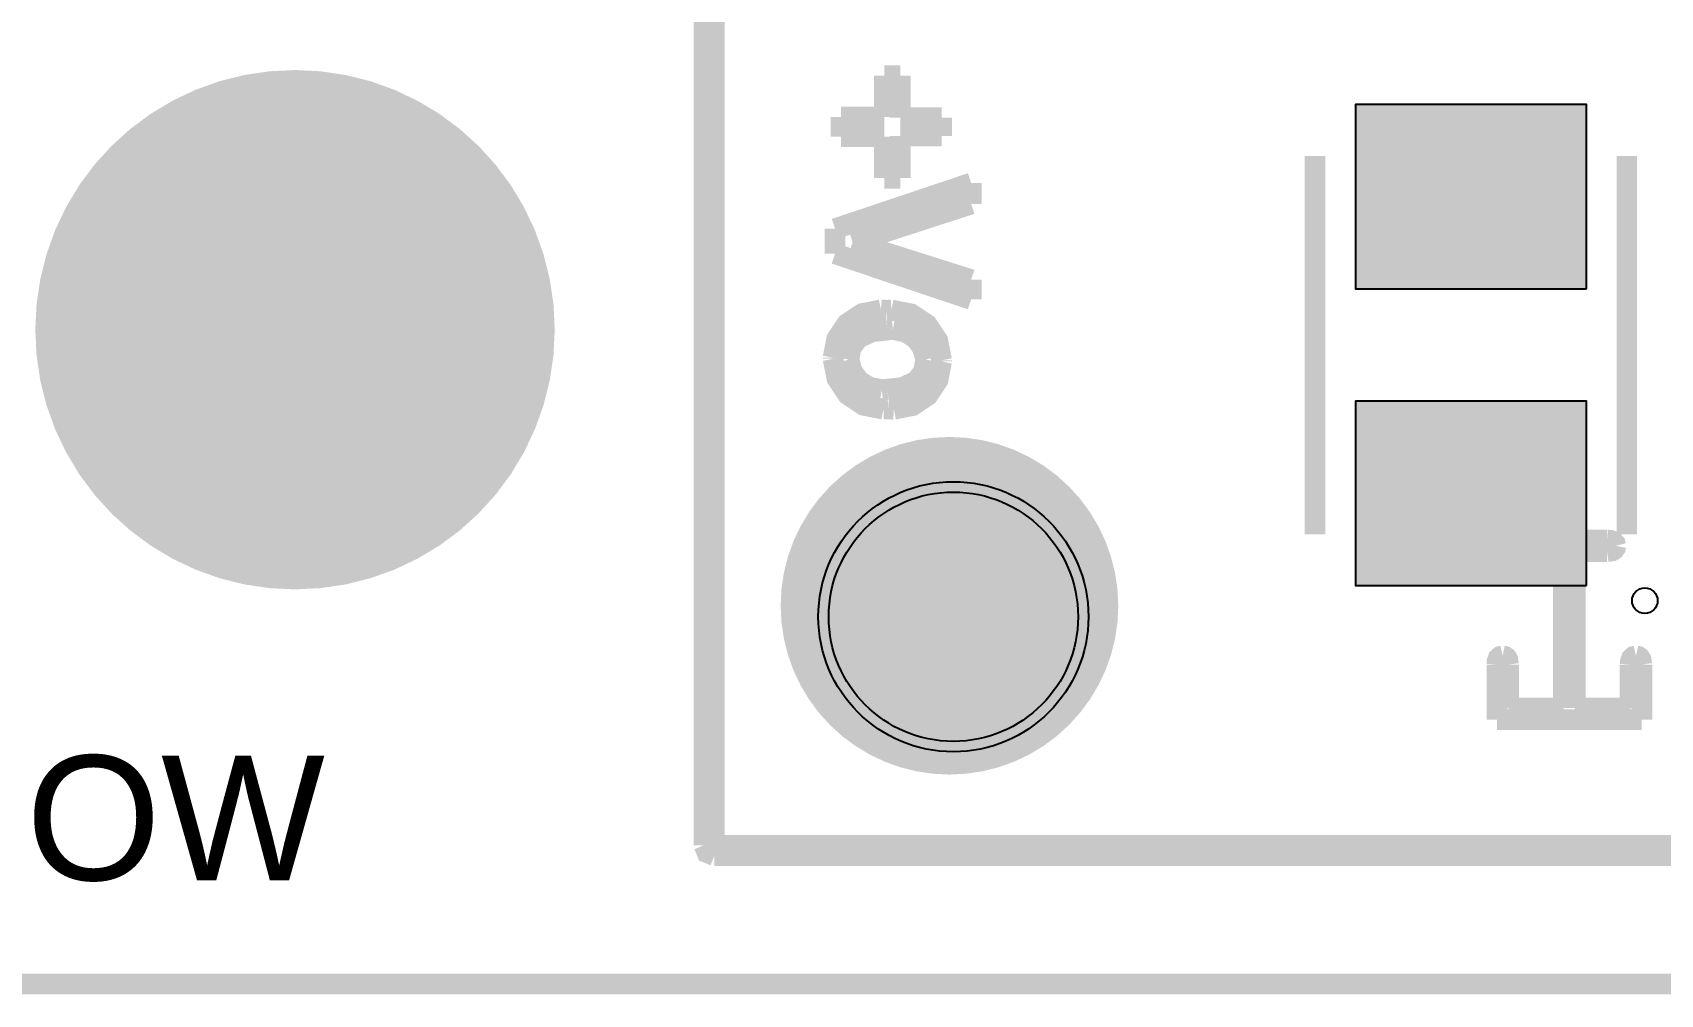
# Model space of a CAD drawing. Header units: inches. Extents: x -1.53 to 1.53, y -0.94 to 0.94.
# Drawn here: x 0.436 to 1.063, y -0.945 to -0.575 of the extents above; entities that cross this region are included whole.
import ezdxf

# ---------------------------------------------------------------- set-up
doc = ezdxf.new("R2010")
doc.units = ezdxf.units.IN
doc.layers.get('0').update_dxf_attribs({"linetype": 'CONTINUOUS'})

# ---------------------------------------------------------------- blocks, each defined once
blk = doc.blocks.new('RPAD')
blk.add_trace([(-0.5, -0.5), (-0.5, 0.5), (0.5, -0.5), (0.5, 0.5)])
blk = doc.blocks.new('EPAD')
at = {"const_width": 0.5}
blk.add_lwpolyline([(-0.25, 0, 1), (0.25, 0, 1)], format="xyb", close=True, dxfattribs=at)

msp = doc.modelspace()

# ---------------------------------------------------------------- linework, layer by layer
for points, const_width in [([(-1.529528, -0.940945), (1.529528, -0.940945), (1.529528, 0.940945), (-1.529528, 0.940945), (-1.529528, -0.940945)], 0.008), ([(-1.529528, -0.940945), (1.529528, -0.940945), (1.529528, 0.940945), (-1.529528, 0.940945), (-1.529528, -0.940945)], 0.008), ([(-1.529528, -0.940945), (1.529528, -0.940945), (1.529528, 0.940945), (-1.529528, 0.940945), (-1.529528, -0.940945)], 0.008), ([(0.694882, -0.887496), (0.694882, 0.464504)], 0.008), ([(0.694882, -0.887496), (0.694882, 0.464504)], 0.008), ([(0.694882, -0.887496), (0.694882, 0.464504)], 0.008), ([(0.698882, 0.464504), (0.698882, -0.887496)], 0.008), ([(0.698882, 0.464504), (0.698882, -0.887496)], 0.008), ([(0.698882, 0.464504), (0.698882, -0.887496)], 0.008), ([(0.764314, -0.591124), (0.77039, -0.591124)], 0.008), ([(0.764314, -0.607072), (0.764314, -0.591124)], 0.008), ([(0.764314, -0.591124), (0.77039, -0.591124)], 0.008), ([(0.764314, -0.607072), (0.764314, -0.591124)], 0.008), ([(0.764314, -0.591124), (0.77039, -0.591124)], 0.008), ([(0.764314, -0.607072), (0.764314, -0.591124)], 0.008), ([(0.77039, -0.591124), (0.77039, -0.607321)], 0.008), ([(0.77039, -0.591124), (0.77039, -0.607321)], 0.008), ([(0.77039, -0.591124), (0.77039, -0.607321)], 0.008), ([(0.747607, -0.607072), (0.764314, -0.607072)], 0.008), ([(0.747607, -0.614667), (0.747607, -0.607072)], 0.008), ([(0.747607, -0.607072), (0.764314, -0.607072)], 0.008), ([(0.747607, -0.614667), (0.747607, -0.607072)], 0.008), ([(0.747607, -0.607072), (0.764314, -0.607072)], 0.008), ([(0.747607, -0.614667), (0.747607, -0.607072)], 0.008), ([(0.77039, -0.607321), (0.786337, -0.607321)], 0.008), ([(0.77039, -0.607321), (0.786337, -0.607321)], 0.008), ([(0.77039, -0.607321), (0.786337, -0.607321)], 0.008), ([(0.786337, -0.607321), (0.786337, -0.614417)], 0.008), ([(0.786337, -0.607321), (0.786337, -0.614417)], 0.008), ([(0.786337, -0.607321), (0.786337, -0.614417)], 0.008), ([(0.764314, -0.614667), (0.747607, -0.614667)], 0.008), ([(0.764314, -0.614667), (0.747607, -0.614667)], 0.008), ([(0.764314, -0.614667), (0.747607, -0.614667)], 0.008), ([(0.764314, -0.630614), (0.764314, -0.614667)], 0.008), ([(0.764314, -0.630614), (0.764314, -0.614667)], 0.008), ([(0.764314, -0.630614), (0.764314, -0.614667)], 0.008), ([(0.77039, -0.614417), (0.77039, -0.630614)], 0.008), ([(0.786337, -0.614417), (0.77039, -0.614417)], 0.008), ([(0.77039, -0.614417), (0.77039, -0.630614)], 0.008), ([(0.786337, -0.614417), (0.77039, -0.614417)], 0.008), ([(0.77039, -0.614417), (0.77039, -0.630614)], 0.008), ([(0.786337, -0.614417), (0.77039, -0.614417)], 0.008), ([(0.930118, -0.767717), (0.930118, -0.622047)], 0.007874), ([(0.930118, -0.767717), (0.930118, -0.622047)], 0.007874), ([(0.930118, -0.767717), (0.930118, -0.622047)], 0.007874), ([(1.050197, -0.767717), (1.050197, -0.622047)], 0.007874), ([(1.050197, -0.767717), (1.050197, -0.622047)], 0.007874), ([(1.050197, -0.767717), (1.050197, -0.622047)], 0.007874), ([(0.77039, -0.630614), (0.764314, -0.630614)], 0.008), ([(0.77039, -0.630614), (0.764314, -0.630614)], 0.008), ([(0.77039, -0.630614), (0.764314, -0.630614)], 0.008), ([(0.745329, -0.650122), (0.797729, -0.632513)], 0.008), ([(0.745329, -0.650122), (0.797729, -0.632513)], 0.008), ([(0.745329, -0.650122), (0.797729, -0.632513)], 0.008), ([(0.797729, -0.632513), (0.797729, -0.640558)], 0.008), ([(0.797729, -0.632513), (0.797729, -0.640558)], 0.008), ([(0.797729, -0.632513), (0.797729, -0.640558)], 0.008), ([(0.797729, -0.640558), (0.762416, -0.652044)], 0.008), ([(0.797729, -0.640558), (0.762416, -0.652044)], 0.008), ([(0.797729, -0.640558), (0.762416, -0.652044)], 0.008), ([(0.745329, -0.659733), (0.745329, -0.650122)], 0.008), ([(0.745329, -0.659733), (0.745329, -0.650122)], 0.008), ([(0.745329, -0.659733), (0.745329, -0.650122)], 0.008), ([(0.762416, -0.652044), (0.752069, -0.655295)], 0.008), ([(0.762416, -0.652044), (0.752069, -0.655295)], 0.008), ([(0.762416, -0.652044), (0.752069, -0.655295)], 0.008), ([(0.752069, -0.655295), (0.762416, -0.658535)], 0.008), ([(0.752069, -0.655295), (0.762416, -0.658535)], 0.008), ([(0.752069, -0.655295), (0.762416, -0.658535)], 0.008), ([(0.797729, -0.677319), (0.745329, -0.659733)], 0.008), ([(0.797729, -0.677319), (0.745329, -0.659733)], 0.008), ([(0.797729, -0.677319), (0.745329, -0.659733)], 0.008), ([(0.762416, -0.658535), (0.797729, -0.669713)], 0.008), ([(0.762416, -0.658535), (0.797729, -0.669713)], 0.008), ([(0.762416, -0.658535), (0.797729, -0.669713)], 0.008), ([(0.797729, -0.669713), (0.797729, -0.677319)], 0.008), ([(0.797729, -0.669713), (0.797729, -0.677319)], 0.008), ([(0.797729, -0.669713), (0.797729, -0.677319)], 0.008), ([(0.762982, -0.681359), (0.755735, -0.68278), (0.74989, -0.686683), (0.745988, -0.692527), (0.744567, -0.699775)], 0.008), ([(0.762982, -0.681359), (0.755735, -0.68278), (0.74989, -0.686683), (0.745988, -0.692527), (0.744567, -0.699775)], 0.008), ([(0.762982, -0.681359), (0.755735, -0.68278), (0.74989, -0.686683), (0.745988, -0.692527), (0.744567, -0.699775)], 0.008), ([(0.762982, -0.681359), (0.765226, -0.681497)], 0.008), ([(0.762982, -0.681359), (0.765226, -0.681497)], 0.008), ([(0.762982, -0.681359), (0.765226, -0.681497)], 0.008), ([(0.767004, -0.681413), (0.765218, -0.681495)], 0.008), ([(0.767004, -0.681413), (0.765218, -0.681495)], 0.008), ([(0.767004, -0.681413), (0.765218, -0.681495)], 0.008), ([(0.767004, -0.681413), (0.774613, -0.682904), (0.780749, -0.687002), (0.784846, -0.693138), (0.786338, -0.700747)], 0.008), ([(0.767004, -0.681413), (0.774613, -0.682904), (0.780749, -0.687002), (0.784846, -0.693138), (0.786338, -0.700747)], 0.008), ([(0.767004, -0.681413), (0.774613, -0.682904), (0.780749, -0.687002), (0.784846, -0.693138), (0.786338, -0.700747)], 0.008), ([(0.765477, -0.689089), (0.759591, -0.689726), (0.754261, -0.69223), (0.751489, -0.695924), (0.750645, -0.700481)], 0.008), ([(0.765477, -0.689089), (0.759591, -0.689726), (0.754261, -0.69223), (0.751489, -0.695924), (0.750645, -0.700481)], 0.008), ([(0.765477, -0.689089), (0.759591, -0.689726), (0.754261, -0.69223), (0.751489, -0.695924), (0.750645, -0.700481)], 0.008), ([(0.767563, -0.688918), (0.76548, -0.689089)], 0.008), ([(0.767563, -0.688918), (0.76548, -0.689089)], 0.008), ([(0.767563, -0.688918), (0.76548, -0.689089)], 0.008), ([(0.767563, -0.688918), (0.772306, -0.689792), (0.776209, -0.692211), (0.778964, -0.695872), (0.780261, -0.700472)], 0.008), ([(0.767563, -0.688918), (0.772306, -0.689792), (0.776209, -0.692211), (0.778964, -0.695872), (0.780261, -0.700472)], 0.008), ([(0.767563, -0.688918), (0.772306, -0.689792), (0.776209, -0.692211), (0.778964, -0.695872), (0.780261, -0.700472)], 0.008), ([(0.744569, -0.700064), (0.744567, -0.699775)], 0.008), ([(0.744569, -0.700064), (0.744567, -0.699775)], 0.008), ([(0.744569, -0.700064), (0.744567, -0.699775)], 0.008), ([(0.74457, -0.700088), (0.744569, -0.70019)], 0.008), ([(0.74457, -0.700088), (0.744569, -0.70019)], 0.008), ([(0.74457, -0.700088), (0.744569, -0.70019)], 0.008), ([(0.763933, -0.719554), (0.756312, -0.71806), (0.750167, -0.713956), (0.746063, -0.707811), (0.744569, -0.70019)], 0.008), ([(0.763933, -0.719554), (0.756312, -0.71806), (0.750167, -0.713956), (0.746063, -0.707811), (0.744569, -0.70019)], 0.008), ([(0.763933, -0.719554), (0.756312, -0.71806), (0.750167, -0.713956), (0.746063, -0.707811), (0.744569, -0.70019)], 0.008), ([(0.763364, -0.712048), (0.758613, -0.711173), (0.754703, -0.708749), (0.751943, -0.705081), (0.750644, -0.700474)], 0.008), ([(0.763364, -0.712048), (0.758613, -0.711173), (0.754703, -0.708749), (0.751943, -0.705081), (0.750644, -0.700474)], 0.008), ([(0.763364, -0.712048), (0.758613, -0.711173), (0.754703, -0.708749), (0.751943, -0.705081), (0.750644, -0.700474)], 0.008), ([(0.765477, -0.711872), (0.771348, -0.711232), (0.776653, -0.708715), (0.779404, -0.705022), (0.780262, -0.700481)], 0.008), ([(0.765477, -0.711872), (0.771348, -0.711232), (0.776653, -0.708715), (0.779404, -0.705022), (0.780262, -0.700481)], 0.008), ([(0.765477, -0.711872), (0.771348, -0.711232), (0.776653, -0.708715), (0.779404, -0.705022), (0.780262, -0.700481)], 0.008), ([(0.76797, -0.719598), (0.7752, -0.718181), (0.78103, -0.714288), (0.784923, -0.708457), (0.786341, -0.701228)], 0.008), ([(0.76797, -0.719598), (0.7752, -0.718181), (0.78103, -0.714288), (0.784923, -0.708457), (0.786341, -0.701228)], 0.008), ([(0.76797, -0.719598), (0.7752, -0.718181), (0.78103, -0.714288), (0.784923, -0.708457), (0.786341, -0.701228)], 0.008), ([(0.786337, -0.700882), (0.786338, -0.700747)], 0.008), ([(0.786337, -0.700882), (0.786338, -0.700747)], 0.008), ([(0.786337, -0.700882), (0.786338, -0.700747)], 0.008), ([(0.786337, -0.700875), (0.786341, -0.701228)], 0.008), ([(0.786337, -0.700875), (0.786341, -0.701228)], 0.008), ([(0.786337, -0.700875), (0.786341, -0.701228)], 0.008), ([(0.763364, -0.712048), (0.765472, -0.711873)], 0.008), ([(0.763364, -0.712048), (0.765472, -0.711873)], 0.008), ([(0.763364, -0.712048), (0.765472, -0.711873)], 0.008), ([(0.763933, -0.719554), (0.765789, -0.719465)], 0.008), ([(0.763933, -0.719554), (0.765789, -0.719465)], 0.008), ([(0.763933, -0.719554), (0.765789, -0.719465)], 0.008), ([(0.76797, -0.719598), (0.765763, -0.719465)], 0.008), ([(0.76797, -0.719598), (0.765763, -0.719465)], 0.008), ([(0.76797, -0.719598), (0.765763, -0.719465)], 0.008), ([(1.010178, -0.772193), (1.010352, -0.771365), (1.010842, -0.770677), (1.011563, -0.770243), (1.013526, -0.769961)], 0.008), ([(1.010178, -0.772193), (1.010352, -0.771365), (1.010842, -0.770677), (1.011563, -0.770243), (1.013526, -0.769961)], 0.008), ([(1.010178, -0.772193), (1.010352, -0.771365), (1.010842, -0.770677), (1.011563, -0.770243), (1.013526, -0.769961)], 0.008), ([(1.013526, -0.774424), (1.012261, -0.774326), (1.011071, -0.773901), (1.0104, -0.773164), (1.010178, -0.772193)], 0.008), ([(1.013526, -0.774424), (1.012261, -0.774326), (1.011071, -0.773901), (1.0104, -0.773164), (1.010178, -0.772193)], 0.008), ([(1.013526, -0.774424), (1.012261, -0.774326), (1.011071, -0.773901), (1.0104, -0.773164), (1.010178, -0.772193)], 0.008), ([(1.013526, -0.769961), (1.042536, -0.769961)], 0.008), ([(1.013526, -0.769961), (1.042536, -0.769961)], 0.008), ([(1.013526, -0.769961), (1.042536, -0.769961)], 0.008), ([(1.025799, -0.774424), (1.013526, -0.774424)], 0.008), ([(1.025799, -0.774424), (1.013526, -0.774424)], 0.008), ([(1.025799, -0.774424), (1.013526, -0.774424)], 0.008), ([(1.025799, -0.834676), (1.025799, -0.774424)], 0.008), ([(1.025799, -0.834676), (1.025799, -0.774424)], 0.008), ([(1.025799, -0.834676), (1.025799, -0.774424)], 0.008), ([(1.030262, -0.774424), (1.030262, -0.834676)], 0.008), ([(1.042536, -0.774424), (1.030262, -0.774424)], 0.008), ([(1.030262, -0.774424), (1.030262, -0.834676)], 0.008), ([(1.042536, -0.774424), (1.030262, -0.774424)], 0.008), ([(1.030262, -0.774424), (1.030262, -0.834676)], 0.008), ([(1.042536, -0.774424), (1.030262, -0.774424)], 0.008), ([(1.042536, -0.769961), (1.043795, -0.770058), (1.044974, -0.770497), (1.045648, -0.77123), (1.045883, -0.772193)], 0.008), ([(1.042536, -0.769961), (1.043795, -0.770058), (1.044974, -0.770497), (1.045648, -0.77123), (1.045883, -0.772193)], 0.008), ([(1.042536, -0.769961), (1.043795, -0.770058), (1.044974, -0.770497), (1.045648, -0.77123), (1.045883, -0.772193)], 0.008), ([(1.045883, -0.772193), (1.045722, -0.773025), (1.045228, -0.77371), (1.044498, -0.774135), (1.042536, -0.774424)], 0.008), ([(1.045883, -0.772193), (1.045722, -0.773025), (1.045228, -0.77371), (1.044498, -0.774135), (1.042536, -0.774424)], 0.008), ([(1.045883, -0.772193), (1.045722, -0.773025), (1.045228, -0.77371), (1.044498, -0.774135), (1.042536, -0.774424)], 0.008), ([(1.000137, -0.817939), (1.000231, -0.816674), (1.000659, -0.815484), (1.001397, -0.814813), (1.002368, -0.814592)], 0.008), ([(1.000137, -0.817939), (1.000231, -0.816674), (1.000659, -0.815484), (1.001397, -0.814813), (1.002368, -0.814592)], 0.008), ([(1.000137, -0.817939), (1.000231, -0.816674), (1.000659, -0.815484), (1.001397, -0.814813), (1.002368, -0.814592)], 0.008), ([(1.000137, -0.839139), (1.000137, -0.817939)], 0.008), ([(1.000137, -0.839139), (1.000137, -0.817939)], 0.008), ([(1.000137, -0.839139), (1.000137, -0.817939)], 0.008), ([(1.002368, -0.814592), (1.003201, -0.814754), (1.003893, -0.815241), (1.004316, -0.815972), (1.0046, -0.817939)], 0.008), ([(1.002368, -0.814592), (1.003201, -0.814754), (1.003893, -0.815241), (1.004316, -0.815972), (1.0046, -0.817939)], 0.008), ([(1.002368, -0.814592), (1.003201, -0.814754), (1.003893, -0.815241), (1.004316, -0.815972), (1.0046, -0.817939)], 0.008), ([(1.0046, -0.817939), (1.0046, -0.834676)], 0.008), ([(1.0046, -0.817939), (1.0046, -0.834676)], 0.008), ([(1.0046, -0.817939), (1.0046, -0.834676)], 0.008), ([(1.051462, -0.817939), (1.051557, -0.816674), (1.051985, -0.815484), (1.052722, -0.814813), (1.053693, -0.814592)], 0.008), ([(1.051462, -0.817939), (1.051557, -0.816674), (1.051985, -0.815484), (1.052722, -0.814813), (1.053693, -0.814592)], 0.008), ([(1.051462, -0.817939), (1.051557, -0.816674), (1.051985, -0.815484), (1.052722, -0.814813), (1.053693, -0.814592)], 0.008), ([(1.051462, -0.834676), (1.051462, -0.817939)], 0.008), ([(1.051462, -0.834676), (1.051462, -0.817939)], 0.008), ([(1.051462, -0.834676), (1.051462, -0.817939)], 0.008), ([(1.053693, -0.814592), (1.05452, -0.814765), (1.0552, -0.815263), (1.055635, -0.815983), (1.055925, -0.817939)], 0.008), ([(1.053693, -0.814592), (1.05452, -0.814765), (1.0552, -0.815263), (1.055635, -0.815983), (1.055925, -0.817939)], 0.008), ([(1.053693, -0.814592), (1.05452, -0.814765), (1.0552, -0.815263), (1.055635, -0.815983), (1.055925, -0.817939)], 0.008), ([(1.055925, -0.817939), (1.055925, -0.839139)], 0.008), ([(1.055925, -0.817939), (1.055925, -0.839139)], 0.008), ([(1.055925, -0.817939), (1.055925, -0.839139)], 0.008), ([(1.0046, -0.834676), (1.025799, -0.834676)], 0.008), ([(1.0046, -0.834676), (1.025799, -0.834676)], 0.008), ([(1.0046, -0.834676), (1.025799, -0.834676)], 0.008), ([(1.030262, -0.834676), (1.051462, -0.834676)], 0.008), ([(1.030262, -0.834676), (1.051462, -0.834676)], 0.008), ([(1.030262, -0.834676), (1.051462, -0.834676)], 0.008), ([(1.055925, -0.839139), (1.000137, -0.839139)], 0.008), ([(1.055925, -0.839139), (1.000137, -0.839139)], 0.008), ([(1.055925, -0.839139), (1.000137, -0.839139)], 0.008), ([(0.698882, -0.891496), (0.696038, -0.89034), (0.694882, -0.887496)], 0.008), ([(0.698882, -0.887496), (0.694882, -0.887496)], 0.008), ([(0.698882, -0.891496), (0.696038, -0.89034), (0.694882, -0.887496)], 0.008), ([(0.698882, -0.887496), (0.694882, -0.887496)], 0.008), ([(0.698882, -0.891496), (0.696038, -0.89034), (0.694882, -0.887496)], 0.008), ([(0.698882, -0.887496), (0.694882, -0.887496)], 0.008), ([(0.698882, -0.887496), (1.498882, -0.887496)], 0.008), ([(0.698882, -0.887496), (0.698882, -0.891496)], 0.008), ([(0.698882, -0.887496), (1.498882, -0.887496)], 0.008), ([(0.698882, -0.887496), (0.698882, -0.891496)], 0.008), ([(0.698882, -0.887496), (1.498882, -0.887496)], 0.008), ([(0.698882, -0.887496), (0.698882, -0.891496)], 0.008), ([(1.498882, -0.891496), (0.698882, -0.891496)], 0.008), ([(1.498882, -0.891496), (0.698882, -0.891496)], 0.008), ([(1.498882, -0.891496), (0.698882, -0.891496)], 0.008)]:
    msp.add_lwpolyline(points, dxfattribs=dict(const_width=const_width))
for points in [[(1.034657, -0.673295), (1.034657, -0.602295), (0.945657, -0.602295), (0.945657, -0.673295), (1.034657, -0.673295)], [(1.034657, -0.787469), (1.034657, -0.716469), (0.945657, -0.716469), (0.945657, -0.787469), (1.034657, -0.787469)]]:
    msp.add_lwpolyline(points, close=True)
for centre, radius in [((0.790882, -0.799496), 0.052), ((0.790882, -0.799496), 0.052), ((0.790882, -0.799496), 0.052), ((0.790882, -0.799496), 0.048), ((0.790882, -0.799496), 0.048), ((0.790882, -0.799496), 0.048), ((1.057087, -0.793307), 0.004921), ((1.057087, -0.793307), 0.004921), ((1.057087, -0.793307), 0.004921)]:
    msp.add_circle(centre, radius)

# ---------------------------------------------------------------- block references
for p, xscale, yscale in [((0.537402, -0.688976), 0.2, 0.2), ((0.78937, -0.795276), 0.13, 0.13)]:
    msp.add_blockref('EPAD', p, dxfattribs=dict(xscale=xscale, yscale=yscale))
at = {"xscale": 0.071, "yscale": 0.089, "rotation": 270}
for p in [(0.990157, -0.637795), (0.990157, -0.751969)]:
    msp.add_blockref('RPAD', p, dxfattribs=at)

# ---------------------------------------------------------------- texts
at = {"width": 1.041667}
msp.add_text('LOW', height=0.048, dxfattribs=at).set_placement((0.396622, -0.900941))
msp.add_text('LOW', height=0.048, dxfattribs=at).set_placement((0.396622, -0.900941))
msp.add_text('LOW', height=0.048, dxfattribs=at).set_placement((0.396622, -0.900941))

doc.saveas('drawing.dxf')
